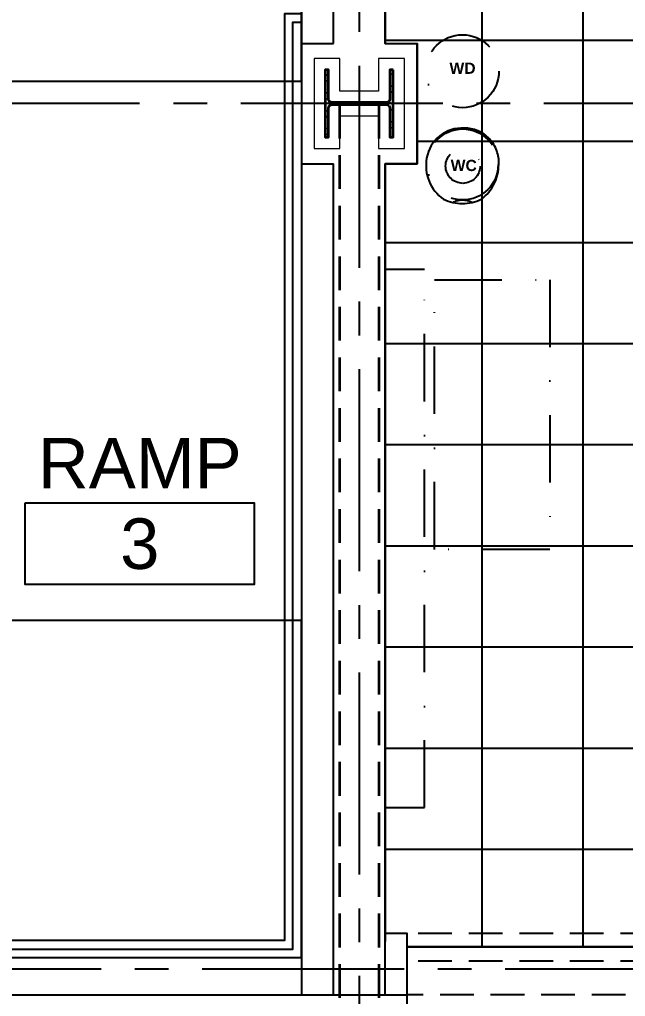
# Model space of a CAD drawing. Header units: inches. Extents: x 5931 to 10048, y 0 to 3185.
# Drawn here: x 7059.5 to 7167.4, y 884.3 to 1058.2 of the extents above; entities that cross this region are included whole.
import ezdxf
from ezdxf.enums import TextEntityAlignment as Align

# ---------------------------------------------------------------- set-up
doc = ezdxf.new("R2010")
doc.units = ezdxf.units.IN
doc.header["$LTSCALE"] = 48
doc.header["$MEASUREMENT"] = 0
for name, pattern in [('CENTER2', [1.125, 0.75, -0.125, 0.125, -0.125]), ('DASHDOT2', [0.5, 0.25, -0.125, 0, -0.125]), ('HIDDEN', [0.375, 0.25, -0.125]), ('HIDDEN2', [0.1875, 0.125, -0.0625])]:
    doc.linetypes.add(name, pattern=pattern)
for name, color, linetype in [('_0_Objects', 8, 'Continuous'), ('A-Eqpm-NIC', 8, 'DASHDOT2'), ('A-Flor-Case', 8, 'Continuous'), ('A-Flor-Case-Full Height', 8, 'Continuous'), ('A-Flor-Hral', 8, 'Continuous'), ('A-Flor-Pattern', 8, 'Continuous'), ('A-Flor-Soffit', 8, 'HIDDEN2'), ('A-Flor-Strs', 8, 'Continuous'), ('A-Grid(3-32)', 8, 'CENTER2'), ('A-Tag-Rm(3-32)', 8, 'Continuous'), ('A-Wall-Full', 8, 'Continuous')]:
    doc.layers.add(name, color=color, linetype=linetype)
for name, color, linetype, lineweight in [('A-Detl-Hatch', 8, 'Continuous', 18), ('S-Detl-Hatch', 8, 'Continuous', 18), ('S-Detl-Wide', 8, 'Continuous', 35)]:
    doc.layers.add(name, color=color, linetype=linetype, lineweight=lineweight)
doc.styles.get("Standard").update_dxf_attribs({"font": 'arial.ttf'})

# ---------------------------------------------------------------- blocks, each defined once
blk = doc.blocks.new('1ST FLOOR CORE & SHELL')
at = {"layer": 'A-Flor-Case'}
blk.add_line((3544.01, -9148.87), (3113, -9148.87), dxfattribs=at)
at = {"layer": 'A-Flor-Soffit'}
for p, q in [((3544.01, -9146.5), (3113, -9146.5)), ((3544.01, -9151.38), (3113, -9151.38)), ((3547.9, -9157.37), (3113, -9157.38))]:
    blk.add_line(p, q, dxfattribs=at)
at = {"layer": 'A-Flor-Strs'}
blk.add_line((2948.37, -9150.75), (3094.19, -9150.75), dxfattribs=at)
at = {"layer": 'A-Wall-Full'}
for p in [(2948.37, -9157.38), (3113, -9172.85)]:
    blk.add_line(p, (3113, -9157.38), dxfattribs=at)
blk = doc.blocks.new('*U10')
at = {"layer": 'A-Detl-Hatch'}
h = blk.add_hatch(dxfattribs=at)
h.set_pattern_fill('ANSI32', color=256, scale=6, style=0)
h.set_pattern_definition([(45, (0, -6.06), (-1.591, 1.591), []), (45, (1.0607, -6.06), (-1.591, 1.591), [])])
edge = h.paths.add_edge_path()
edge.add_line((6, -12.12), (6, -11.515))
edge.add_line((6, -11.515), (0.795, -11.515))
edge.add_arc((0.795, -10.915), 0.6, 180, 270, ccw=False)
edge.add_line((0.195, -10.915), (0.195, -1.205))
edge.add_arc((0.795, -1.205), 0.6, 90, 180, ccw=False)
edge.add_line((0.795, -0.605), (6, -0.605))
edge.add_line((6, -0.605), (6, 0))
edge.add_line((6, 0), (-6, 0))
edge.add_line((-6, 0), (-6, -0.605))
edge.add_line((-6, -0.605), (-0.795, -0.605))
edge.add_arc((-0.795, -1.205), 0.6, 0, 90, ccw=False)
edge.add_line((-0.195, -1.205), (-0.195, -10.915))
edge.add_arc((-0.795, -10.915), 0.6, 270, 360, ccw=False)
edge.add_line((-0.795, -11.515), (-6, -11.515))
edge.add_line((-6, -11.515), (-6, -12.12))
edge.add_line((-6, -12.12), (6, -12.12))
at = {"linetype": 'ByBlock'}
blk.add_lwpolyline([(6, -12.12), (6, -11.515), (0.795, -11.515, -0.4142136), (0.195, -10.915), (0.195, -1.205, -0.4142136), (0.795, -0.605), (6, -0.605), (6, 0), (-6, 0), (-6, -0.605), (-0.795, -0.605, -0.4142136), (-0.195, -1.205), (-0.195, -10.915, -0.4142136), (-0.795, -11.515), (-6, -11.515), (-6, -12.12)], format="xyb", close=True, dxfattribs=at)
blk = doc.blocks.new('W12X65')
at = {"layer": 'S-Detl-Hatch'}
blk.add_lwpolyline([(13860.59, -7310.28), (13860.59, -7305.67), (13854.79, -7305.67), (13854.79, -7298.76), (13860.59, -7298.76), (13860.59, -7294.16), (13844.59, -7294.16), (13844.59, -7298.76), (13850.4, -7298.76), (13850.4, -7305.67), (13844.59, -7305.67), (13844.59, -7310.28)], close=True, dxfattribs=at)
at = {"layer": 'S-Detl-Wide'}
blk.add_blockref('*U10', (13852.59, -7296.16), dxfattribs=at)
blk = doc.blocks.new('1ST FLOOR - STRUCTURAL GRID')
at = {"layer": 'A-Grid(3-32)'}
for p, q in [((3104.5, -7426.01), (3104.5, -9520.75)), ((5927.38, -8998.75), (2104.5, -8998.75)), ((2104.5, -9152.75), (5927.38, -9152.75))]:
    blk.add_line(p, q, dxfattribs=at)
at = {"layer": 'S-Detl-Wide', "linetype": 'HIDDEN2'}
for p, q in [((3101, -8998.95), (3101, -9191.69)), ((3108, -8998.95), (3108, -9191.69))]:
    blk.add_line(p, q, dxfattribs=at)
at = {"rotation": 90}
blk.add_blockref('W12X65', (-4197.72, -22851.34), dxfattribs=at)
blk = doc.blocks.new('Wipe Disp')
blk.add_circle((0, 6.5), 6.5)
at = {"lineweight": 5, "insert": (-2.31, 6.03), "char_height": 2, "width": 6.24, "attachment_point": 7}
blk.add_mtext('\\fArial|b1|i0|c0|p0;WD', dxfattribs=at)
blk = doc.blocks.new('Water Cooler')
blk.add_lwpolyline([(-6.37, 8.08, -0.381199), (0.32, 13.42, -0.435524), (6.47, 6.93, -0.236068), (3.38, 0.77, -0.228136), (-3.38, 0.77, -0.290559)], format="xyb", close=True)
for centre, radius in [((0.05, 6.95), 6.32), ((0.08, 6.66), 3.07)]:
    blk.add_circle(centre, radius)
blk.add_arc((0, -3.28), 3.87, 63.0392, 115.0977)
at = {"insert": (-2.09, 5.75), "char_height": 2, "width": 6.28, "attachment_point": 7}
blk.add_mtext('\\fArial|b1|i0|c0|p0;WC', dxfattribs=at)
blk = doc.blocks.new('2')
blk.add_lwpolyline([(20.56, -48), (0, -48), (0, 0), (20.56, 0)], close=True)
blk = doc.blocks.new('Rm Tag')
blk.add_lwpolyline([(-0.2124, 0.0759), (0.2124, 0.0759), (0.2124, -0.0759), (-0.2124, -0.0759)], close=True)
for p in [(0, 0.2858), (0, 0.1493), (0, 0)]:
    blk.add_attdef('XXX', text='', height=0.0938).set_placement(p, align=Align.MIDDLE_CENTER)
blk = doc.blocks.new('floor pattern 1st floor')
at = {"layer": 'A-Flor-Pattern'}
h = blk.add_hatch(dxfattribs=at)
h.set_pattern_fill('WOODS_BOARD_WIDE', color=256, scale=3, pattern_type=2)
h.set_pattern_definition([(0, (2343, 1229.155), (0, 6), []), (90, (2343, 1229.155), (-12, 12), [6, -42]), (90, (2367, 1235.155), (-12, 12), [6, -42])])
edge = h.paths.add_edge_path(flags=16)
edge.add_line((2149.55, 1020.63), (2161.55, 1020.63))
edge.add_ellipse((2161.55, 1015.63), major_axis=(-3.54, -3.54), ratio=1, start_angle=135, end_angle=225, ccw=False)
edge.add_line((2166.55, 1015.63), (2166.55, 984.63))
edge.add_ellipse((2161.55, 984.63), major_axis=(3.54, -3.54), ratio=1, start_angle=315, end_angle=405, ccw=False)
edge.add_line((2161.55, 979.63), (2156.55, 979.63))
edge.add_line((2156.55, 979.63), (2156.55, 955.63))
edge.add_line((2156.55, 955.63), (2147.55, 955.63))
edge.add_line((2147.55, 955.63), (2126.55, 955.63))
edge.add_line((2126.55, 955.63), (2126.55, 995.43))
edge.add_line((2126.55, 995.43), (2126.55, 1010.63))
edge.add_line((2126.55, 1010.63), (2144.55, 1010.63))
edge.add_line((2144.55, 1010.63), (2144.55, 1015.63))
edge.add_ellipse((2148.74, 1016.43), major_axis=(3.19, 3.19), ratio=0.85373, start_angle=38.5071, end_angle=141.4929, ccw=False)
edge = h.paths.add_edge_path(flags=16)
edge.add_ellipse((2192.35, 952.43), major_axis=(-3.19, 3.19), ratio=0.855373, start_angle=218.4535, end_angle=321.5465, ccw=False)
edge.add_line((2196.55, 951.63), (2196.53, 920.27))
edge.add_ellipse((2191.55, 920.63), major_axis=(-3.54, -3.54), ratio=1, start_angle=45, end_angle=130.7903, ccw=False)
edge.add_line((2191.55, 915.63), (2186.71, 915.63))
edge.add_line((2186.71, 915.63), (2186.55, 891.63))
edge.add_line((2186.55, 891.63), (2177.55, 891.63))
edge.add_line((2177.55, 891.63), (2156.55, 891.63))
edge.add_line((2156.55, 891.63), (2156.55, 931.43))
edge.add_line((2156.55, 931.43), (2156.55, 946.63))
edge.add_line((2156.55, 946.63), (2174.55, 946.63))
edge.add_line((2174.55, 946.63), (2174.55, 951.63))
edge.add_ellipse((2179.55, 951.63), major_axis=(3.54, -3.54), ratio=1, start_angle=135, end_angle=225, ccw=False)
edge.add_line((2179.55, 956.63), (2191.55, 956.63))
edge = h.paths.add_edge_path(flags=16)
edge.add_ellipse((2066.4, 1141.28), major_axis=(0, 0.0156), ratio=1, start_angle=270, end_angle=337.7307)
edge.add_line((2066.41, 1141.3), (2066.41, 1141.29))
edge.add_line((2066.41, 1141.29), (2066.41, 1140.75))
edge.add_line((2066.41, 1140.75), (2066.4, 1140.75))
edge.add_line((2066.4, 1140.75), (2066.4, 1140.71))
edge.add_line((2066.4, 1140.71), (2049.13, 1140.71))
edge.add_line((2049.13, 1140.71), (2045.1, 1140.71))
edge.add_line((2045.1, 1140.71), (2032.76, 1140.71))
edge.add_line((2032.76, 1140.71), (2030.38, 1140.71))
edge.add_line((2030.38, 1140.71), (2028, 1140.71))
edge.add_line((2028, 1140.71), (2028, 1140.75))
edge.add_line((2028, 1140.75), (2028, 1140.75))
edge.add_line((2028, 1140.75), (2028, 1141.29))
edge.add_line((2028, 1141.29), (2028, 1141.3))
edge.add_ellipse((2028, 1141.28), major_axis=(0, 0.0156), ratio=1, start_angle=22.2693, end_angle=90)
edge.add_line((2027.99, 1141.28), (2027.99, 1140.71))
edge.add_line((2027.99, 1140.71), (2027.95, 1140.71))
edge.add_line((2027.95, 1140.71), (2027.95, 1141.28))
edge.add_line((2027.95, 1141.28), (2027.95, 1141.29))
edge.add_ellipse((2028, 1141.29), major_axis=(0.0455, 0), ratio=1, start_angle=90, end_angle=180, ccw=False)
edge.add_line((2028, 1141.33), (2028, 1141.33))
edge.add_line((2028, 1141.33), (2028, 1141.33))
edge.add_line((2028, 1141.33), (2033.88, 1141.33))
edge.add_line((2033.88, 1141.33), (2033.88, 1141.91))
edge.add_ellipse((2033.93, 1141.91), major_axis=(0.0515, 0), ratio=1, start_angle=90, end_angle=180, ccw=False)
edge.add_line((2033.93, 1141.96), (2036.13, 1141.96))
edge.add_line((2036.13, 1141.96), (2036.13, 1145.93))
edge.add_ellipse((2037.88, 1152.71), major_axis=(7, 0), ratio=1, start_angle=180, end_angle=255.5225, ccw=False)
edge.add_ellipse((2037.88, 1152.71), major_axis=(7, 0), ratio=1, start_angle=0, end_angle=180, ccw=False)
edge.add_ellipse((2037.88, 1152.71), major_axis=(7, 0), ratio=1, start_angle=284.4775, end_angle=360, ccw=False)
edge.add_line((2039.63, 1145.93), (2039.63, 1141.96))
edge.add_line((2039.63, 1141.96), (2041.83, 1141.96))
edge.add_ellipse((2041.83, 1141.91), major_axis=(0.0515, 0), ratio=1, start_angle=360, end_angle=450, ccw=False)
edge.add_line((2041.88, 1141.91), (2041.88, 1141.33))
edge.add_line((2041.88, 1141.33), (2052.58, 1141.33))
edge.add_line((2052.58, 1141.33), (2052.58, 1141.91))
edge.add_ellipse((2052.63, 1141.91), major_axis=(0.0515, 0), ratio=1, start_angle=90, end_angle=180, ccw=False)
edge.add_line((2052.63, 1141.96), (2054.83, 1141.96))
edge.add_line((2054.83, 1141.96), (2054.83, 1145.93))
edge.add_ellipse((2056.58, 1152.71), major_axis=(7, 0), ratio=1, start_angle=180, end_angle=255.5225, ccw=False)
edge.add_ellipse((2056.58, 1152.71), major_axis=(7, 0), ratio=1, start_angle=0, end_angle=180, ccw=False)
edge.add_ellipse((2056.58, 1152.71), major_axis=(7, 0), ratio=1, start_angle=284.4775, end_angle=360, ccw=False)
edge.add_line((2058.33, 1145.93), (2058.33, 1141.96))
edge.add_line((2058.33, 1141.96), (2060.52, 1141.96))
edge.add_ellipse((2060.52, 1141.91), major_axis=(0.0515, 0), ratio=1, start_angle=360, end_angle=450, ccw=False)
edge.add_line((2060.58, 1141.91), (2060.58, 1141.33))
edge.add_line((2060.58, 1141.33), (2066.4, 1141.33))
edge.add_line((2066.4, 1141.33), (2066.41, 1141.33))
edge.add_line((2066.41, 1141.33), (2066.41, 1141.33))
edge.add_ellipse((2066.41, 1141.29), major_axis=(0.0455, 0), ratio=1, start_angle=360, end_angle=450, ccw=False)
edge.add_line((2066.45, 1141.29), (2066.45, 1141.28))
edge.add_line((2066.45, 1141.28), (2066.45, 1140.71))
edge.add_line((2066.45, 1140.71), (2066.42, 1140.71))
edge.add_line((2066.42, 1140.71), (2066.42, 1141.28))
edge = h.paths.add_edge_path(flags=16)
edge.add_ellipse((2444.83, 1074.38), major_axis=(-118.23, -0.04), ratio=0.670803, start_angle=0, end_angle=360)
h.paths.add_polyline_path([(2248.8, 1035.5), (2231.2, 1035.5), (2231.2, 1051.02), (2248.8, 1051.02)], flags=16)
h.paths.add_polyline_path([(2082.3, 971.08), (2080.55, 971.08), (2080.55, 1020.63), (2082.3, 1020.63)], flags=16)
h.paths.add_polyline_path([(2176.17, 1088.71), (2128.17, 1088.71), (2128.17, 1056.71), (2176.17, 1056.71)], flags=16)
h.paths.add_polyline_path([(2082.8, 1013.35), (2084.55, 1013.35), (2084.55, 889.63), (2082.8, 889.63)], flags=16)
h.paths.add_polyline_path([(2647.16, 890.63), (2647.91, 890.63), (2647.91, 885.01), (2647.16, 885.01)], flags=17)
h.paths.add_polyline_path([(2904.95, 1517.5), (2903.2, 1517.5), (2903.2, 1603.94), (2838.38, 1603.94), (2838.38, 1227.95), (2473.75, 1227.95), (2473.75, 1224.79), (2343.75, 1224.79), (2343.75, 1227.95), (2248.3, 1227.95), (2248.3, 1213.63), (2077.63, 1213.63), (2077.63, 1355.13), (2019.63, 1355.13), (2019.63, 1232.01), (2025.81, 1232.01), (2025.81, 1213.63), (2006.19, 1213.63), (2006.19, 1226.76), (1903.62, 1226.76), (1903.62, 1213.63), (1889.75, 1213.63), (1889.75, 1212.88), (1884.25, 1212.88), (1884.25, 1252.76), (1889.75, 1252.76), (1889.75, 1252.01), (1902, 1252.01), (1902, 1420.01), (1885.75, 1420.01), (1885.75, 1438.01), (1751.63, 1438.01), (1751.63, 1252.76), (1758.31, 1252.76), (1758.31, 1212.88), (1756.81, 1212.88), (1756.81, 1173.26), (1347.75, 1173.26), (1347.75, 1179.26), (1414.74, 1179.26), (1414.74, 1233.51), (1410.74, 1233.51), (1410.74, 1240.25), (1356.74, 1240.25), (1356.74, 1233.51), (1269.13, 1233.51), (1269.13, 1173.26), (980.46, 1173.26), (980.46, 1209.21), (835.81, 1209.21), (835.81, 1173.26), (707.38, 1173.26), (707.38, 1113.26), (1275.75, 1113.26), (1275.75, 1101.26), (1347.75, 1101.26), (1347.75, 1113.26), (1800.63, 1113.26), (1800.63, 1077.26), (1858.63, 1077.26), (1858.63, 1113.26), (1885.75, 1113.26), (1885.75, 1158.46), (2017.2, 1158.46), (2017.2, 1140.71), (2077.2, 1140.71), (2077.2, 1158.46), (2176.17, 1158.46), (2176.17, 1129.58), (2082.08, 1129.58), (2082.08, 1127.46), (2027.09, 1127.46), (2027.09, 1061.46), (2086.8, 1061.46), (2086.8, 1056.58), (2024.71, 1056.58), (2024.71, 987.13), (2072.8, 987.13), (2072.8, 1017.73), (2080.05, 1017.73), (2080.05, 890.63), (2059.81, 890.63), (2059.81, 885.01), (2386, 885.01), (2386.02, 985.89), (2427.01, 985.89), (2427.01, 986.51), (2501.03, 986.51), (2501.03, 985.89), (2542.02, 985.89), (2542.02, 885.01), (2647.16, 885.01), (2647.16, 1054.51), (2790.91, 1054.51), (2790.91, 1108.51), (2664.93, 1108.51), (2664.93, 1114.51), (2881.96, 1114.51), (2881.96, 1158.63), (2917.96, 1158.63), (2917.96, 1114.51), (2978.21, 1114.51), (2978.21, 1227.95), (2920.86, 1227.95), (2920.86, 1226.45), (2902.77, 1226.45), (2902.77, 1231.7), (2891.52, 1231.7), (2891.52, 1397.64), (2882.27, 1397.64), (2882.27, 1453.06), (2891.52, 1453.06), (2902.77, 1453.06), (2902.77, 1458), (2921.23, 1458), (2921.23, 1455.93), (2978.21, 1455.93), (2978.21, 1516.53), (2962.2, 1516.53), (2962.2, 1517.5)])
h = blk.add_hatch(dxfattribs=at)
h.set_pattern_fill('NET', color=256, scale=144)
h.set_pattern_definition([(0, (3055.871, 1522.532), (0, 18), []), (90, (3055.871, 1522.532), (-18, 1e-15), [])])
h.paths.add_polyline_path([(1124.63, 1107.26), (1124.63, 1053.97), (1130.31, 1053.97), (1130.31, 1032.55), (1124.63, 1032.55), (1124.63, 894.13), (1128.5, 894.13), (1128.5, 893.13), (1559.51, 893.13), (1559.51, 893.84), (1559.51, 895.56), (1559.39, 1107.26), (1353.75, 1107.26), (1353.75, 1095.26), (1269.75, 1095.26), (1269.75, 1107.26)])
for points in [[(1128.5, 893.13), (1128.5, 893.13), (1559.51, 893.13), (1559.51, 893.13), (1559.51, 893.13), (1559.51, 1107.63), (1353.75, 1107.63), (1353.75, 1095.63), (1269.75, 1095.63), (1269.75, 1107.63), (1124.63, 1107.63)], [(1124.63, 1107.26), (1124.63, 1053.97), (1130.31, 1053.97), (1130.31, 1032.55), (1124.63, 1032.55), (1124.63, 894.13)]]:
    blk.add_lwpolyline(points, dxfattribs=at)

msp = doc.modelspace()

# ---------------------------------------------------------------- linework, layer by layer
at = {"layer": '_0_Objects'}
msp.add_lwpolyline([(7109.69, 1045.24), (7109.69, 1043.88)], dxfattribs=at)
at = {"layer": 'A-Eqpm-NIC'}
msp.add_lwpolyline([(7124.63, 917.95), (7131.64, 917.95), (7131.64, 1013.7), (7124.63, 1013.7)], close=True, dxfattribs=at)
at = {"layer": 'A-Flor-Hral'}
msp.add_lwpolyline([(7109.69, 1059.26), (7106.69, 1059.26), (7106.69, 894.26), (7010.69, 894.26), (7010.69, 892.76), (7108.19, 892.76), (7108.19, 1057.76), (7109.69, 1057.76)], dxfattribs=at)
at = {"layer": 'A-Flor-Strs'}
for points in [[(7049.69, 1047.26), (7109.69, 1047.26), (7109.69, 1107.26), (7049.69, 1107.26)], [(7049.69, 891.26), (7109.69, 891.26), (7109.69, 951.26), (7049.69, 951.26)]]:
    msp.add_lwpolyline(points, close=True, dxfattribs=at)
at = {"layer": 'A-Wall-Full'}
for p, q in [((7115.38, 1053.97), (7115.38, 1107.26)), ((7124.63, 1053.97), (7124.63, 1107.26)), ((7115.38, 884.63), (7115.38, 1032.55)), ((7124.63, 884.63), (7124.63, 1032.55))]:
    msp.add_line(p, q, dxfattribs=at)
for points in [[(7109.69, 1107.26), (7109.69, 884.63)], [(7109.69, 1053.97), (7109.69, 1053.97), (7115.38, 1053.97)], [(7109.69, 1053.97), (7109.69, 1032.55), (7115.38, 1032.55)], [(7124.63, 1053.97), (7130.31, 1053.97), (7130.31, 1053.97)], [(7124.63, 1032.55), (7130.31, 1032.55), (7130.31, 1053.97)], [(7128.5, 884.63), (7128.5, 895.51), (7124.63, 895.51)]]:
    msp.add_lwpolyline(points, dxfattribs=at)
at = {"layer": 'Defpoints'}
msp.add_line((7109.69, 1048.92), (7109.69, 951.26), dxfattribs=at)

# ---------------------------------------------------------------- block references
at = {"layer": '_0_Objects', "linetype": 'HIDDEN'}
msp.add_blockref('1ST FLOOR - STRUCTURAL GRID', (4015.5, 10042.01), dxfattribs=at)
at = {"layer": '_0_Objects'}
msp.add_blockref('1ST FLOOR CORE & SHELL', (4015.5, 10042.01), dxfattribs=at)
at = {"layer": 'A-Eqpm-NIC'}
for name, p in [('Wipe Disp', (7138.37, 1042.52)), ('Water Cooler', (7138.37, 1025.47)), ('2', (7133.4, 1011.91))]:
    msp.add_blockref(name, p, dxfattribs=at)
at = {"layer": 'A-Flor-Case-Full Height'}
msp.add_blockref('floor pattern 1st floor', (6000, 0), dxfattribs=at)
at = {"layer": 'A-Tag-Rm(3-32)'}
ref = msp.add_blockref('Rm Tag', (7080.9, 964.92), dxfattribs=dict(at, xscale=96, yscale=96, zscale=96))
ref.add_attrib('XXX', 'RAMP', dxfattribs={"layer": '0', "height": 9}).set_placement((7080.9, 979.25), align=Align.MIDDLE_CENTER)
ref.add_attrib('XXX', '3', dxfattribs={"layer": '0', "height": 9}).set_placement((7080.9, 964.92), align=Align.MIDDLE_CENTER)

doc.saveas('drawing.dxf')
